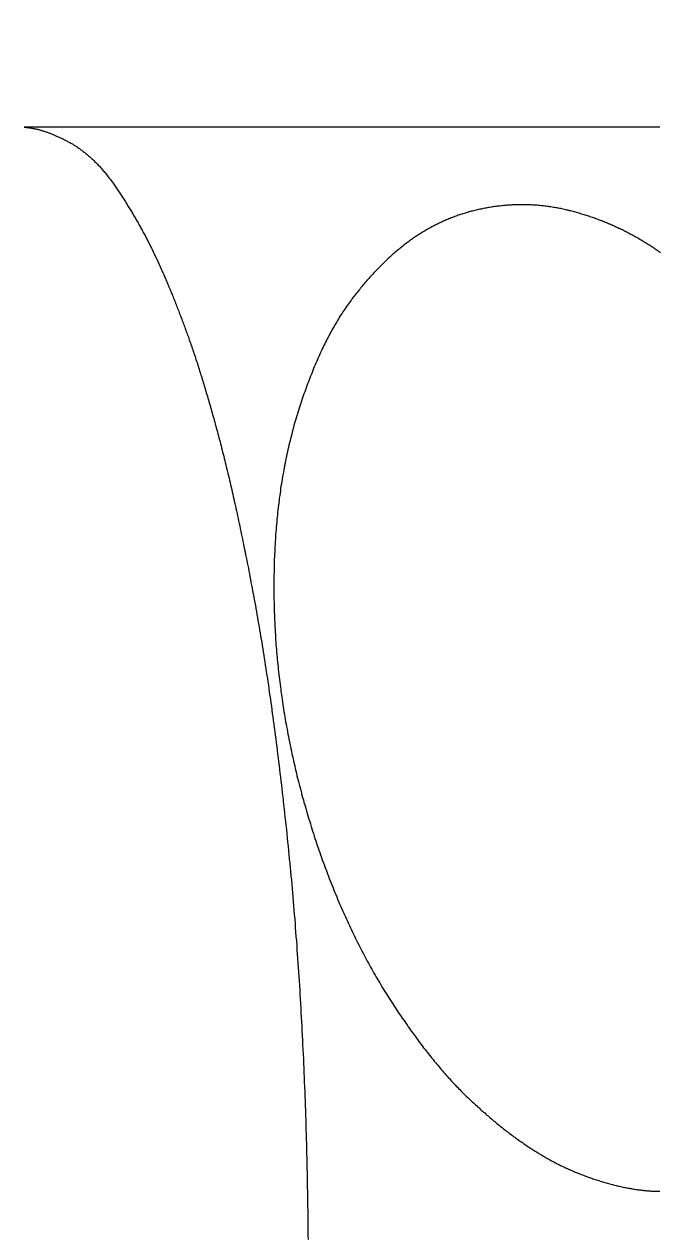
# Model space of a CAD drawing. Extents: x -120222 to -41942, y -19134 to 30932.
# Drawn here: x -78472.19 to -78464.95, y 10662.59 to 10676.39 of the extents above; entities that cross this region are included whole.
import ezdxf

# ---------------------------------------------------------------- set-up
doc = ezdxf.new("R2010")
doc.units = 0
doc.header["$LTSCALE"] = 150
doc.header["$MEASUREMENT"] = 0
doc.layers.get('0').update_dxf_attribs({"linetype": 'CONTINUOUS'})
doc.layers.add('____-568', color=7, linetype='CONTINUOUS')
doc.styles.get("Standard").update_dxf_attribs({"font": 'txt', "bigfont": 'BIGFONT.SHX'})

# ---------------------------------------------------------------- blocks, each defined once
blk = doc.blocks.new('____-179')
at = {"color": 1, "linetype": 'Continuous'}
blk.add_circle((-84873.558, 6111.519), 40, dxfattribs=at)
at = {"color": 0, "flags": 1}
for tag in ['FMK_ELEC60HZ_LPG_NOTICE', 'FMK_ELEC50HZ_GAS_NOTICE', 'FMK_FACILITY_SYMBOL']:
    blk.add_attdef(tag, (-84933.558, 6051.519), '', height=0.18, dxfattribs=at)
blk = doc.blocks.new('____-182')
at = {"color": 1, "linetype": 'Continuous'}
blk.add_line((-84900.053, 6126.519), (-84907.298, 6126.519), dxfattribs=at)
at = {"color": 1, "linetype": 'Continuous', "flags": 128}
for points in [[(-84907.298, 6126.519), (-84907.291, 6126.518), (-84907.284, 6126.518), (-84907.277, 6126.517), (-84907.27, 6126.517), (-84907.263, 6126.516), (-84907.256, 6126.515), (-84907.249, 6126.514), (-84907.242, 6126.513), (-84907.235, 6126.512), (-84907.228, 6126.511), (-84907.22, 6126.51), (-84907.213, 6126.509), (-84907.206, 6126.508), (-84907.199, 6126.506), (-84907.191, 6126.505), (-84907.184, 6126.504), (-84907.176, 6126.502), (-84907.169, 6126.5), (-84907.161, 6126.499), (-84907.154, 6126.497), (-84907.146, 6126.495), (-84907.139, 6126.493), (-84907.131, 6126.491), (-84907.123, 6126.489), (-84907.116, 6126.487), (-84907.108, 6126.485), (-84907.1, 6126.483), (-84907.092, 6126.48), (-84907.084, 6126.478), (-84907.077, 6126.475), (-84907.069, 6126.473), (-84907.061, 6126.47), (-84907.053, 6126.467), (-84907.045, 6126.465), (-84907.036, 6126.462), (-84907.028, 6126.459), (-84907.02, 6126.456), (-84907.012, 6126.453), (-84907.004, 6126.45), (-84906.995, 6126.447), (-84906.987, 6126.443), (-84906.979, 6126.44), (-84906.97, 6126.437), (-84906.962, 6126.433), (-84906.954, 6126.429), (-84906.945, 6126.426), (-84906.937, 6126.422), (-84906.928, 6126.418), (-84906.919, 6126.415), (-84906.911, 6126.411), (-84906.902, 6126.407), (-84906.893, 6126.403), (-84906.885, 6126.399), (-84906.876, 6126.394), (-84906.867, 6126.39), (-84906.858, 6126.386), (-84906.849, 6126.381), (-84906.84, 6126.377), (-84906.831, 6126.372), (-84906.822, 6126.368), (-84906.813, 6126.363), (-84906.804, 6126.358), (-84906.795, 6126.353), (-84906.786, 6126.349), (-84906.777, 6126.344), (-84906.768, 6126.338), (-84906.758, 6126.333), (-84906.749, 6126.328), (-84906.74, 6126.323), (-84906.731, 6126.317), (-84906.722, 6126.311), (-84906.713, 6126.306), (-84906.704, 6126.3), (-84906.695, 6126.294), (-84906.686, 6126.288), (-84906.677, 6126.282), (-84906.669, 6126.276), (-84906.66, 6126.269), (-84906.651, 6126.263), (-84906.642, 6126.257), (-84906.633, 6126.25), (-84906.624, 6126.243), (-84906.616, 6126.236), (-84906.607, 6126.229), (-84906.598, 6126.222), (-84906.59, 6126.215), (-84906.581, 6126.208), (-84906.572, 6126.201), (-84906.564, 6126.193), (-84906.555, 6126.186), (-84906.546, 6126.178), (-84906.538, 6126.17), (-84906.529, 6126.163), (-84906.521, 6126.155), (-84906.512, 6126.147), (-84906.504, 6126.139), (-84906.496, 6126.13), (-84906.487, 6126.122), (-84906.479, 6126.114), (-84906.47, 6126.105), (-84906.462, 6126.096), (-84906.454, 6126.088), (-84906.445, 6126.079), (-84906.437, 6126.07), (-84906.429, 6126.061), (-84906.421, 6126.052), (-84906.412, 6126.042), (-84906.404, 6126.033), (-84906.396, 6126.023), (-84906.388, 6126.014), (-84906.38, 6126.004), (-84906.372, 6125.995), (-84906.364, 6125.985), (-84906.356, 6125.975), (-84906.348, 6125.965), (-84906.34, 6125.954), (-84906.332, 6125.944), (-84906.324, 6125.934), (-84906.316, 6125.923), (-84906.308, 6125.913), (-84906.3, 6125.902), (-84906.292, 6125.891), (-84906.284, 6125.88), (-84906.276, 6125.869), (-84906.269, 6125.858), (-84906.261, 6125.847), (-84906.253, 6125.836), (-84906.245, 6125.824), (-84906.238, 6125.813), (-84906.23, 6125.802), (-84906.222, 6125.79), (-84906.215, 6125.779), (-84906.207, 6125.767), (-84906.2, 6125.756), (-84906.192, 6125.744), (-84906.185, 6125.732), (-84906.177, 6125.721), (-84906.17, 6125.709), (-84906.162, 6125.698), (-84906.155, 6125.686), (-84906.148, 6125.675), (-84906.14, 6125.663), (-84906.133, 6125.651), (-84906.126, 6125.64), (-84906.119, 6125.628), (-84906.111, 6125.616), (-84906.104, 6125.605), (-84906.097, 6125.593), (-84906.09, 6125.581), (-84906.083, 6125.57), (-84906.076, 6125.558), (-84906.069, 6125.546), (-84906.062, 6125.534), (-84906.055, 6125.523), (-84906.048, 6125.511), (-84906.041, 6125.499), (-84906.034, 6125.487), (-84906.027, 6125.475), (-84906.02, 6125.464), (-84906.014, 6125.452), (-84906.007, 6125.44), (-84906, 6125.428), (-84905.993, 6125.416), (-84905.987, 6125.404), (-84905.98, 6125.392), (-84905.973, 6125.38), (-84905.967, 6125.368), (-84905.96, 6125.356), (-84905.954, 6125.344), (-84905.947, 6125.332), (-84905.941, 6125.32), (-84905.934, 6125.308), (-84905.928, 6125.296), (-84905.921, 6125.284), (-84905.915, 6125.272), (-84905.909, 6125.26), (-84905.902, 6125.248), (-84905.896, 6125.236), (-84905.89, 6125.224), (-84905.884, 6125.212), (-84905.878, 6125.2), (-84905.871, 6125.188), (-84905.865, 6125.176), (-84905.859, 6125.163), (-84905.853, 6125.151), (-84905.847, 6125.139), (-84905.841, 6125.127), (-84905.835, 6125.115), (-84905.829, 6125.102), (-84905.823, 6125.09), (-84905.817, 6125.078), (-84905.811, 6125.066), (-84905.806, 6125.053), (-84905.8, 6125.041), (-84905.794, 6125.029), (-84905.788, 6125.016), (-84905.782, 6125.003), (-84905.776, 6124.991), (-84905.77, 6124.978), (-84905.765, 6124.966), (-84905.759, 6124.953), (-84905.753, 6124.94), (-84905.747, 6124.927), (-84905.741, 6124.914), (-84905.735, 6124.901), (-84905.73, 6124.888), (-84905.724, 6124.875), (-84905.718, 6124.862), (-84905.712, 6124.849), (-84905.706, 6124.835), (-84905.7, 6124.822), (-84905.695, 6124.808), (-84905.689, 6124.795), (-84905.683, 6124.781), (-84905.677, 6124.768), (-84905.671, 6124.754), (-84905.665, 6124.741), (-84905.66, 6124.727), (-84905.654, 6124.713), (-84905.648, 6124.699), (-84905.642, 6124.685), (-84905.636, 6124.671), (-84905.63, 6124.657), (-84905.625, 6124.643), (-84905.619, 6124.629), (-84905.613, 6124.615), (-84905.607, 6124.6), (-84905.601, 6124.586), (-84905.595, 6124.572), (-84905.59, 6124.557), (-84905.584, 6124.543), (-84905.578, 6124.528), (-84905.572, 6124.513), (-84905.566, 6124.499), (-84905.561, 6124.484), (-84905.555, 6124.469), (-84905.549, 6124.454), (-84905.543, 6124.439), (-84905.537, 6124.424), (-84905.532, 6124.409), (-84905.526, 6124.394), (-84905.52, 6124.379), (-84905.514, 6124.364), (-84905.508, 6124.349), (-84905.503, 6124.333), (-84905.497, 6124.318), (-84905.491, 6124.302), (-84905.485, 6124.287), (-84905.479, 6124.271), (-84905.474, 6124.256), (-84905.468, 6124.24), (-84905.462, 6124.224), (-84905.456, 6124.208), (-84905.45, 6124.193), (-84905.445, 6124.177), (-84905.439, 6124.161), (-84905.433, 6124.145), (-84905.427, 6124.129), (-84905.421, 6124.112), (-84905.416, 6124.096), (-84905.41, 6124.079), (-84905.404, 6124.063), (-84905.398, 6124.046), (-84905.392, 6124.029), (-84905.386, 6124.012), (-84905.381, 6123.995), (-84905.375, 6123.978), (-84905.369, 6123.961), (-84905.363, 6123.943), (-84905.357, 6123.926), (-84905.351, 6123.908), (-84905.346, 6123.891), (-84905.34, 6123.873), (-84905.334, 6123.855), (-84905.328, 6123.837), (-84905.322, 6123.819), (-84905.316, 6123.8), (-84905.31, 6123.782), (-84905.304, 6123.764), (-84905.299, 6123.745), (-84905.293, 6123.726), (-84905.287, 6123.707), (-84905.281, 6123.689), (-84905.275, 6123.669), (-84905.269, 6123.65), (-84905.263, 6123.631), (-84905.257, 6123.612), (-84905.251, 6123.592), (-84905.245, 6123.573), (-84905.24, 6123.553), (-84905.234, 6123.533), (-84905.228, 6123.513), (-84905.222, 6123.493), (-84905.216, 6123.473), (-84905.21, 6123.453), (-84905.204, 6123.433), (-84905.198, 6123.412), (-84905.192, 6123.392), (-84905.186, 6123.371), (-84905.18, 6123.35), (-84905.174, 6123.329), (-84905.168, 6123.308), (-84905.162, 6123.287), (-84905.156, 6123.266), (-84905.15, 6123.244), (-84905.144, 6123.223), (-84905.138, 6123.201), (-84905.132, 6123.18), (-84905.126, 6123.158), (-84905.12, 6123.136), (-84905.114, 6123.114), (-84905.108, 6123.092), (-84905.102, 6123.07), (-84905.096, 6123.047), (-84905.09, 6123.025), (-84905.084, 6123.002), (-84905.078, 6122.98), (-84905.072, 6122.957), (-84905.066, 6122.934), (-84905.06, 6122.911), (-84905.054, 6122.888), (-84905.048, 6122.865), (-84905.042, 6122.841), (-84905.036, 6122.818), (-84905.03, 6122.794), (-84905.024, 6122.77), (-84905.018, 6122.746), (-84905.012, 6122.722), (-84905.006, 6122.697), (-84905, 6122.673), (-84904.994, 6122.648), (-84904.988, 6122.623), (-84904.982, 6122.598), (-84904.975, 6122.573), (-84904.969, 6122.547), (-84904.963, 6122.522), (-84904.957, 6122.496), (-84904.951, 6122.47), (-84904.945, 6122.444), (-84904.939, 6122.418), (-84904.933, 6122.391), (-84904.927, 6122.365), (-84904.921, 6122.338), (-84904.915, 6122.311), (-84904.909, 6122.284), (-84904.903, 6122.257), (-84904.896, 6122.23), (-84904.89, 6122.202), (-84904.884, 6122.174), (-84904.878, 6122.147), (-84904.872, 6122.119), (-84904.866, 6122.09), (-84904.86, 6122.062), (-84904.854, 6122.034), (-84904.848, 6122.005), (-84904.841, 6121.976), (-84904.835, 6121.947), (-84904.829, 6121.918), (-84904.823, 6121.889), (-84904.817, 6121.859), (-84904.811, 6121.83), (-84904.805, 6121.8), (-84904.799, 6121.77), (-84904.793, 6121.74), (-84904.786, 6121.709), (-84904.78, 6121.679), (-84904.774, 6121.648), (-84904.768, 6121.618), (-84904.762, 6121.587), (-84904.756, 6121.556), (-84904.75, 6121.524), (-84904.743, 6121.493), (-84904.737, 6121.461), (-84904.731, 6121.43), (-84904.725, 6121.398), (-84904.719, 6121.366), (-84904.713, 6121.333), (-84904.707, 6121.301), (-84904.7, 6121.268), (-84904.694, 6121.236), (-84904.688, 6121.203), (-84904.682, 6121.17), (-84904.676, 6121.136), (-84904.67, 6121.103), (-84904.663, 6121.07), (-84904.657, 6121.036), (-84904.651, 6121.002), (-84904.645, 6120.968), (-84904.639, 6120.933), (-84904.633, 6120.898), (-84904.627, 6120.864), (-84904.621, 6120.828), (-84904.615, 6120.793), (-84904.609, 6120.758), (-84904.603, 6120.722), (-84904.597, 6120.686), (-84904.591, 6120.65), (-84904.585, 6120.613), (-84904.579, 6120.577), (-84904.573, 6120.54), (-84904.567, 6120.503), (-84904.561, 6120.466), (-84904.555, 6120.428), (-84904.55, 6120.39), (-84904.544, 6120.353), (-84904.538, 6120.314), (-84904.532, 6120.276), (-84904.526, 6120.238), (-84904.521, 6120.199), (-84904.515, 6120.16), (-84904.509, 6120.12), (-84904.504, 6120.081), (-84904.498, 6120.041), (-84904.492, 6120.002), (-84904.487, 6119.961), (-84904.481, 6119.921), (-84904.475, 6119.881), (-84904.47, 6119.84), (-84904.464, 6119.799), (-84904.459, 6119.758), (-84904.453, 6119.716), (-84904.448, 6119.675), (-84904.442, 6119.633), (-84904.437, 6119.591), (-84904.431, 6119.549), (-84904.426, 6119.506), (-84904.42, 6119.463), (-84904.415, 6119.421), (-84904.409, 6119.377), (-84904.404, 6119.334), (-84904.399, 6119.29), (-84904.393, 6119.247), (-84904.388, 6119.203), (-84904.383, 6119.158), (-84904.377, 6119.114), (-84904.372, 6119.069), (-84904.367, 6119.025), (-84904.362, 6118.979), (-84904.356, 6118.934), (-84904.351, 6118.889), (-84904.346, 6118.843), (-84904.341, 6118.797), (-84904.336, 6118.751), (-84904.331, 6118.704), (-84904.326, 6118.658), (-84904.32, 6118.611), (-84904.315, 6118.564), (-84904.31, 6118.517), (-84904.305, 6118.469), (-84904.3, 6118.422), (-84904.295, 6118.374), (-84904.29, 6118.326), (-84904.286, 6118.278), (-84904.281, 6118.23), (-84904.276, 6118.182), (-84904.271, 6118.134), (-84904.267, 6118.086), (-84904.262, 6118.037), (-84904.258, 6117.989), (-84904.253, 6117.94), (-84904.249, 6117.892), (-84904.245, 6117.843), (-84904.24, 6117.794), (-84904.236, 6117.745), (-84904.232, 6117.695), (-84904.228, 6117.646), (-84904.223, 6117.597), (-84904.219, 6117.547), (-84904.215, 6117.498), (-84904.211, 6117.448), (-84904.208, 6117.398), (-84904.204, 6117.348), (-84904.2, 6117.298), (-84904.196, 6117.248), (-84904.192, 6117.198), (-84904.189, 6117.147), (-84904.185, 6117.097), (-84904.182, 6117.046), (-84904.178, 6116.995), (-84904.175, 6116.944), (-84904.171, 6116.894), (-84904.168, 6116.843), (-84904.165, 6116.791), (-84904.161, 6116.74), (-84904.158, 6116.689), (-84904.155, 6116.637), (-84904.152, 6116.586), (-84904.149, 6116.534), (-84904.146, 6116.482), (-84904.143, 6116.43), (-84904.14, 6116.378), (-84904.137, 6116.326), (-84904.134, 6116.274), (-84904.132, 6116.221), (-84904.129, 6116.169), (-84904.126, 6116.116), (-84904.124, 6116.064), (-84904.121, 6116.011), (-84904.119, 6115.958), (-84904.116, 6115.905), (-84904.114, 6115.852), (-84904.112, 6115.798), (-84904.109, 6115.745), (-84904.107, 6115.692), (-84904.105, 6115.638), (-84904.103, 6115.584), (-84904.101, 6115.53), (-84904.099, 6115.477), (-84904.097, 6115.423), (-84904.095, 6115.368), (-84904.093, 6115.314), (-84904.091, 6115.26), (-84904.089, 6115.205), (-84904.088, 6115.151), (-84904.086, 6115.097), (-84904.084, 6115.042), (-84904.083, 6114.988), (-84904.081, 6114.933), (-84904.08, 6114.879), (-84904.079, 6114.825), (-84904.077, 6114.77), (-84904.076, 6114.716), (-84904.075, 6114.661), (-84904.074, 6114.607), (-84904.073, 6114.553), (-84904.072, 6114.498), (-84904.071, 6114.444), (-84904.07, 6114.389), (-84904.069, 6114.335), (-84904.068, 6114.281), (-84904.067, 6114.226), (-84904.066, 6114.172), (-84904.066, 6114.117), (-84904.065, 6114.063), (-84904.065, 6114.008), (-84904.064, 6113.954), (-84904.064, 6113.9), (-84904.063, 6113.845)], [(-84900.044, 6125.089), (-84900.057, 6125.097), (-84900.069, 6125.106), (-84900.082, 6125.114), (-84900.094, 6125.123), (-84900.106, 6125.131), (-84900.119, 6125.139), (-84900.131, 6125.147), (-84900.143, 6125.155), (-84900.156, 6125.163), (-84900.168, 6125.171), (-84900.18, 6125.179), (-84900.193, 6125.187), (-84900.205, 6125.195), (-84900.217, 6125.202), (-84900.23, 6125.21), (-84900.242, 6125.217), (-84900.254, 6125.225), (-84900.266, 6125.232), (-84900.279, 6125.239), (-84900.291, 6125.247), (-84900.304, 6125.254), (-84900.316, 6125.261), (-84900.328, 6125.268), (-84900.341, 6125.275), (-84900.353, 6125.282), (-84900.366, 6125.289), (-84900.379, 6125.295), (-84900.391, 6125.302), (-84900.404, 6125.309), (-84900.416, 6125.315), (-84900.429, 6125.322), (-84900.442, 6125.328), (-84900.455, 6125.335), (-84900.467, 6125.341), (-84900.48, 6125.348), (-84900.493, 6125.354), (-84900.506, 6125.36), (-84900.519, 6125.366), (-84900.532, 6125.372), (-84900.544, 6125.378), (-84900.557, 6125.384), (-84900.57, 6125.39), (-84900.583, 6125.396), (-84900.596, 6125.402), (-84900.61, 6125.407), (-84900.623, 6125.413), (-84900.636, 6125.419), (-84900.649, 6125.424), (-84900.662, 6125.429), (-84900.675, 6125.435), (-84900.688, 6125.44), (-84900.702, 6125.445), (-84900.715, 6125.451), (-84900.728, 6125.456), (-84900.742, 6125.461), (-84900.755, 6125.466), (-84900.768, 6125.471), (-84900.782, 6125.476), (-84900.795, 6125.481), (-84900.809, 6125.485), (-84900.822, 6125.49), (-84900.836, 6125.495), (-84900.849, 6125.499), (-84900.863, 6125.504), (-84900.876, 6125.508), (-84900.89, 6125.513), (-84900.904, 6125.517), (-84900.917, 6125.522), (-84900.931, 6125.526), (-84900.945, 6125.53), (-84900.959, 6125.534), (-84900.972, 6125.538), (-84900.986, 6125.542), (-84901, 6125.546), (-84901.014, 6125.55), (-84901.028, 6125.554), (-84901.042, 6125.557), (-84901.056, 6125.561), (-84901.07, 6125.565), (-84901.084, 6125.568), (-84901.098, 6125.572), (-84901.112, 6125.575), (-84901.126, 6125.578), (-84901.14, 6125.582), (-84901.154, 6125.585), (-84901.168, 6125.588), (-84901.182, 6125.591), (-84901.196, 6125.593), (-84901.21, 6125.596), (-84901.224, 6125.599), (-84901.238, 6125.601), (-84901.252, 6125.604), (-84901.266, 6125.606), (-84901.28, 6125.608), (-84901.294, 6125.611), (-84901.309, 6125.613), (-84901.323, 6125.615), (-84901.337, 6125.617), (-84901.351, 6125.618), (-84901.365, 6125.62), (-84901.379, 6125.622), (-84901.393, 6125.623), (-84901.407, 6125.625), (-84901.421, 6125.626), (-84901.436, 6125.627), (-84901.45, 6125.629), (-84901.464, 6125.63), (-84901.478, 6125.631), (-84901.492, 6125.632), (-84901.506, 6125.632), (-84901.521, 6125.633), (-84901.535, 6125.634), (-84901.549, 6125.634), (-84901.563, 6125.635), (-84901.577, 6125.635), (-84901.591, 6125.635), (-84901.606, 6125.636), (-84901.62, 6125.636), (-84901.634, 6125.636), (-84901.648, 6125.636), (-84901.663, 6125.635), (-84901.677, 6125.635), (-84901.691, 6125.635), (-84901.705, 6125.634), (-84901.719, 6125.634), (-84901.734, 6125.633), (-84901.748, 6125.632), (-84901.762, 6125.631), (-84901.776, 6125.631), (-84901.791, 6125.629), (-84901.805, 6125.628), (-84901.819, 6125.627), (-84901.834, 6125.626), (-84901.848, 6125.625), (-84901.862, 6125.623), (-84901.876, 6125.621), (-84901.891, 6125.62), (-84901.905, 6125.618), (-84901.919, 6125.616), (-84901.934, 6125.614), (-84901.948, 6125.612), (-84901.962, 6125.61), (-84901.977, 6125.608), (-84901.991, 6125.606), (-84902.005, 6125.603), (-84902.02, 6125.601), (-84902.034, 6125.598), (-84902.048, 6125.596), (-84902.062, 6125.593), (-84902.076, 6125.59), (-84902.09, 6125.587), (-84902.104, 6125.584), (-84902.118, 6125.581), (-84902.132, 6125.578), (-84902.146, 6125.575), (-84902.16, 6125.571), (-84902.174, 6125.568), (-84902.188, 6125.564), (-84902.202, 6125.561), (-84902.215, 6125.557), (-84902.229, 6125.553), (-84902.243, 6125.549), (-84902.257, 6125.545), (-84902.27, 6125.541), (-84902.284, 6125.537), (-84902.297, 6125.533), (-84902.311, 6125.528), (-84902.324, 6125.524), (-84902.338, 6125.519), (-84902.351, 6125.515), (-84902.364, 6125.51), (-84902.378, 6125.505), (-84902.391, 6125.5), (-84902.404, 6125.495), (-84902.418, 6125.49), (-84902.431, 6125.485), (-84902.444, 6125.48), (-84902.457, 6125.475), (-84902.47, 6125.469), (-84902.483, 6125.464), (-84902.496, 6125.458), (-84902.509, 6125.452), (-84902.522, 6125.447), (-84902.535, 6125.441), (-84902.548, 6125.435), (-84902.561, 6125.429), (-84902.574, 6125.423), (-84902.586, 6125.416), (-84902.599, 6125.41), (-84902.612, 6125.404), (-84902.625, 6125.397), (-84902.637, 6125.39), (-84902.65, 6125.384), (-84902.662, 6125.377), (-84902.675, 6125.37), (-84902.687, 6125.363), (-84902.7, 6125.356), (-84902.712, 6125.349), (-84902.725, 6125.342), (-84902.737, 6125.335), (-84902.749, 6125.327), (-84902.762, 6125.32), (-84902.774, 6125.312), (-84902.786, 6125.304), (-84902.798, 6125.297), (-84902.81, 6125.289), (-84902.822, 6125.281), (-84902.835, 6125.273), (-84902.847, 6125.265), (-84902.859, 6125.257), (-84902.871, 6125.248), (-84902.883, 6125.24), (-84902.895, 6125.231), (-84902.907, 6125.223), (-84902.919, 6125.214), (-84902.93, 6125.205), (-84902.942, 6125.196), (-84902.954, 6125.187), (-84902.966, 6125.178), (-84902.978, 6125.169), (-84902.99, 6125.16), (-84903.002, 6125.15), (-84903.013, 6125.141), (-84903.025, 6125.131), (-84903.037, 6125.121), (-84903.049, 6125.111), (-84903.06, 6125.102), (-84903.072, 6125.092), (-84903.084, 6125.081), (-84903.096, 6125.071), (-84903.107, 6125.061), (-84903.119, 6125.05), (-84903.13, 6125.04), (-84903.142, 6125.029), (-84903.154, 6125.019), (-84903.165, 6125.008), (-84903.177, 6124.997), (-84903.188, 6124.986), (-84903.2, 6124.975), (-84903.211, 6124.964), (-84903.223, 6124.952), (-84903.234, 6124.941), (-84903.246, 6124.929), (-84903.257, 6124.918), (-84903.268, 6124.906), (-84903.28, 6124.894), (-84903.291, 6124.882), (-84903.302, 6124.87), (-84903.314, 6124.858), (-84903.325, 6124.846), (-84903.336, 6124.834), (-84903.348, 6124.821), (-84903.359, 6124.809), (-84903.37, 6124.796), (-84903.381, 6124.784), (-84903.392, 6124.771), (-84903.404, 6124.758), (-84903.415, 6124.745), (-84903.426, 6124.732), (-84903.437, 6124.719), (-84903.448, 6124.705), (-84903.459, 6124.692), (-84903.47, 6124.679), (-84903.481, 6124.665), (-84903.492, 6124.651), (-84903.503, 6124.637), (-84903.514, 6124.624), (-84903.525, 6124.61), (-84903.536, 6124.595), (-84903.547, 6124.581), (-84903.558, 6124.567), (-84903.569, 6124.553), (-84903.58, 6124.538), (-84903.591, 6124.523), (-84903.601, 6124.508), (-84903.612, 6124.493), (-84903.623, 6124.478), (-84903.633, 6124.463), (-84903.644, 6124.447), (-84903.654, 6124.432), (-84903.665, 6124.416), (-84903.675, 6124.4), (-84903.685, 6124.384), (-84903.696, 6124.368), (-84903.706, 6124.352), (-84903.716, 6124.335), (-84903.726, 6124.318), (-84903.736, 6124.301), (-84903.746, 6124.284), (-84903.756, 6124.267), (-84903.766, 6124.25), (-84903.776, 6124.233), (-84903.786, 6124.215), (-84903.796, 6124.197), (-84903.806, 6124.179), (-84903.815, 6124.161), (-84903.825, 6124.143), (-84903.835, 6124.125), (-84903.844, 6124.106), (-84903.854, 6124.088), (-84903.863, 6124.069), (-84903.873, 6124.05), (-84903.882, 6124.031), (-84903.891, 6124.012), (-84903.901, 6123.992), (-84903.91, 6123.973), (-84903.919, 6123.953), (-84903.928, 6123.933), (-84903.937, 6123.913), (-84903.946, 6123.893), (-84903.955, 6123.873), (-84903.964, 6123.852), (-84903.973, 6123.832), (-84903.982, 6123.811), (-84903.991, 6123.79), (-84904, 6123.769), (-84904.008, 6123.748), (-84904.017, 6123.726), (-84904.025, 6123.705), (-84904.034, 6123.683), (-84904.043, 6123.661), (-84904.051, 6123.639), (-84904.059, 6123.617), (-84904.068, 6123.595), (-84904.076, 6123.572), (-84904.084, 6123.55), (-84904.093, 6123.527), (-84904.101, 6123.504), (-84904.109, 6123.481), (-84904.117, 6123.458), (-84904.125, 6123.435), (-84904.133, 6123.411), (-84904.141, 6123.388), (-84904.149, 6123.364), (-84904.157, 6123.34), (-84904.164, 6123.316), (-84904.172, 6123.292), (-84904.179, 6123.267), (-84904.187, 6123.243), (-84904.194, 6123.219), (-84904.202, 6123.194), (-84904.209, 6123.17), (-84904.216, 6123.145), (-84904.223, 6123.121), (-84904.229, 6123.096), (-84904.236, 6123.071), (-84904.243, 6123.046), (-84904.249, 6123.021), (-84904.256, 6122.996), (-84904.262, 6122.971), (-84904.268, 6122.946), (-84904.274, 6122.921), (-84904.28, 6122.896), (-84904.286, 6122.87), (-84904.292, 6122.845), (-84904.298, 6122.819), (-84904.303, 6122.794), (-84904.309, 6122.768), (-84904.314, 6122.742), (-84904.319, 6122.717), (-84904.325, 6122.691), (-84904.33, 6122.665), (-84904.335, 6122.639), (-84904.339, 6122.613), (-84904.344, 6122.587), (-84904.349, 6122.56), (-84904.353, 6122.534), (-84904.358, 6122.508), (-84904.362, 6122.481), (-84904.366, 6122.455), (-84904.371, 6122.428), (-84904.375, 6122.401), (-84904.378, 6122.375), (-84904.382, 6122.348), (-84904.386, 6122.321), (-84904.39, 6122.294), (-84904.393, 6122.267), (-84904.397, 6122.24), (-84904.4, 6122.212), (-84904.403, 6122.185), (-84904.406, 6122.158), (-84904.409, 6122.13), (-84904.412, 6122.103), (-84904.415, 6122.075), (-84904.418, 6122.048), (-84904.42, 6122.02), (-84904.423, 6121.992), (-84904.425, 6121.964), (-84904.427, 6121.937), (-84904.429, 6121.909), (-84904.432, 6121.88), (-84904.433, 6121.852), (-84904.435, 6121.824), (-84904.437, 6121.796), (-84904.439, 6121.767), (-84904.44, 6121.739), (-84904.442, 6121.711), (-84904.443, 6121.682), (-84904.444, 6121.653), (-84904.445, 6121.625), (-84904.447, 6121.596), (-84904.447, 6121.567), (-84904.448, 6121.539), (-84904.449, 6121.51), (-84904.45, 6121.481), (-84904.45, 6121.453), (-84904.451, 6121.424), (-84904.451, 6121.395), (-84904.452, 6121.367), (-84904.452, 6121.338), (-84904.452, 6121.309), (-84904.452, 6121.281), (-84904.452, 6121.252), (-84904.452, 6121.224), (-84904.452, 6121.195), (-84904.451, 6121.166), (-84904.451, 6121.138), (-84904.45, 6121.109), (-84904.45, 6121.081), (-84904.449, 6121.052), (-84904.448, 6121.024), (-84904.447, 6120.995), (-84904.446, 6120.967), (-84904.445, 6120.938), (-84904.444, 6120.91), (-84904.443, 6120.881), (-84904.442, 6120.852), (-84904.44, 6120.824), (-84904.439, 6120.795), (-84904.437, 6120.767), (-84904.435, 6120.738), (-84904.433, 6120.71), (-84904.432, 6120.681), (-84904.43, 6120.653), (-84904.428, 6120.625), (-84904.425, 6120.596), (-84904.423, 6120.568), (-84904.421, 6120.539), (-84904.418, 6120.511), (-84904.416, 6120.482), (-84904.413, 6120.454), (-84904.41, 6120.425), (-84904.408, 6120.397), (-84904.405, 6120.369), (-84904.402, 6120.34), (-84904.399, 6120.312), (-84904.395, 6120.283), (-84904.392, 6120.255), (-84904.389, 6120.227), (-84904.385, 6120.198), (-84904.382, 6120.17), (-84904.378, 6120.142), (-84904.374, 6120.113), (-84904.371, 6120.085), (-84904.367, 6120.057), (-84904.363, 6120.028), (-84904.359, 6120), (-84904.354, 6119.972), (-84904.35, 6119.943), (-84904.346, 6119.915), (-84904.341, 6119.887), (-84904.337, 6119.858), (-84904.332, 6119.83), (-84904.327, 6119.802), (-84904.323, 6119.774), (-84904.318, 6119.745), (-84904.313, 6119.717), (-84904.308, 6119.689), (-84904.302, 6119.661), (-84904.297, 6119.633), (-84904.292, 6119.604), (-84904.286, 6119.576), (-84904.281, 6119.548), (-84904.275, 6119.52), (-84904.27, 6119.492), (-84904.264, 6119.464), (-84904.258, 6119.436), (-84904.252, 6119.408), (-84904.246, 6119.38), (-84904.24, 6119.352), (-84904.234, 6119.325), (-84904.228, 6119.297), (-84904.221, 6119.269), (-84904.215, 6119.241), (-84904.209, 6119.213), (-84904.202, 6119.185), (-84904.195, 6119.158), (-84904.189, 6119.13), (-84904.182, 6119.102), (-84904.175, 6119.074), (-84904.168, 6119.047), (-84904.161, 6119.019), (-84904.154, 6118.991), (-84904.146, 6118.964), (-84904.139, 6118.936), (-84904.132, 6118.909), (-84904.124, 6118.881), (-84904.116, 6118.854), (-84904.109, 6118.826), (-84904.101, 6118.799), (-84904.093, 6118.771), (-84904.085, 6118.744), (-84904.077, 6118.716), (-84904.069, 6118.689), (-84904.061, 6118.662), (-84904.053, 6118.634), (-84904.044, 6118.607), (-84904.036, 6118.58), (-84904.028, 6118.552), (-84904.019, 6118.525), (-84904.01, 6118.498), (-84904.002, 6118.471), (-84903.993, 6118.443), (-84903.984, 6118.416), (-84903.975, 6118.389), (-84903.966, 6118.362), (-84903.957, 6118.335), (-84903.947, 6118.308), (-84903.938, 6118.281), (-84903.929, 6118.254), (-84903.919, 6118.227), (-84903.909, 6118.2), (-84903.9, 6118.173), (-84903.89, 6118.146), (-84903.88, 6118.119), (-84903.87, 6118.092), (-84903.86, 6118.065), (-84903.85, 6118.038), (-84903.84, 6118.012), (-84903.83, 6117.985), (-84903.82, 6117.958), (-84903.809, 6117.932), (-84903.799, 6117.906), (-84903.788, 6117.879), (-84903.778, 6117.853), (-84903.767, 6117.827), (-84903.757, 6117.801), (-84903.746, 6117.775), (-84903.735, 6117.749), (-84903.725, 6117.724), (-84903.714, 6117.698), (-84903.703, 6117.672), (-84903.692, 6117.647), (-84903.681, 6117.622), (-84903.67, 6117.596), (-84903.659, 6117.571), (-84903.648, 6117.546), (-84903.636, 6117.521), (-84903.625, 6117.496), (-84903.614, 6117.471), (-84903.602, 6117.447), (-84903.591, 6117.422), (-84903.579, 6117.397), (-84903.568, 6117.373), (-84903.556, 6117.349), (-84903.544, 6117.324), (-84903.533, 6117.3), (-84903.521, 6117.276), (-84903.509, 6117.252), (-84903.497, 6117.228), (-84903.485, 6117.204), (-84903.473, 6117.181), (-84903.461, 6117.157), (-84903.449, 6117.133), (-84903.436, 6117.11), (-84903.424, 6117.087), (-84903.412, 6117.063), (-84903.399, 6117.04), (-84903.387, 6117.017), (-84903.374, 6116.994), (-84903.362, 6116.971), (-84903.349, 6116.948), (-84903.337, 6116.926), (-84903.324, 6116.903), (-84903.311, 6116.881), (-84903.298, 6116.858), (-84903.285, 6116.836), (-84903.272, 6116.813), (-84903.259, 6116.791), (-84903.246, 6116.769), (-84903.233, 6116.747), (-84903.22, 6116.725), (-84903.207, 6116.703), (-84903.193, 6116.682), (-84903.18, 6116.66), (-84903.166, 6116.639), (-84903.153, 6116.617), (-84903.139, 6116.596), (-84903.126, 6116.575), (-84903.112, 6116.553), (-84903.098, 6116.532), (-84903.085, 6116.511), (-84903.071, 6116.49), (-84903.057, 6116.47), (-84903.043, 6116.449), (-84903.03, 6116.429), (-84903.016, 6116.408), (-84903.002, 6116.388), (-84902.989, 6116.368), (-84902.975, 6116.348), (-84902.961, 6116.329), (-84902.948, 6116.309), (-84902.934, 6116.29), (-84902.92, 6116.27), (-84902.907, 6116.251), (-84902.893, 6116.232), (-84902.88, 6116.213), (-84902.866, 6116.194), (-84902.853, 6116.176), (-84902.839, 6116.157), (-84902.826, 6116.139), (-84902.812, 6116.12), (-84902.799, 6116.102), (-84902.785, 6116.084), (-84902.772, 6116.066), (-84902.758, 6116.049), (-84902.745, 6116.031), (-84902.731, 6116.014), (-84902.718, 6115.996), (-84902.704, 6115.979), (-84902.691, 6115.962), (-84902.678, 6115.945), (-84902.664, 6115.928), (-84902.651, 6115.912), (-84902.638, 6115.895), (-84902.624, 6115.879), (-84902.611, 6115.863), (-84902.598, 6115.847), (-84902.584, 6115.831), (-84902.571, 6115.815), (-84902.558, 6115.799), (-84902.544, 6115.784), (-84902.531, 6115.768), (-84902.518, 6115.753), (-84902.505, 6115.738), (-84902.491, 6115.723), (-84902.478, 6115.708), (-84902.465, 6115.693), (-84902.452, 6115.679), (-84902.439, 6115.664), (-84902.426, 6115.65), (-84902.412, 6115.636), (-84902.399, 6115.622), (-84902.386, 6115.608), (-84902.373, 6115.594), (-84902.36, 6115.58), (-84902.347, 6115.567), (-84902.334, 6115.553), (-84902.321, 6115.54), (-84902.308, 6115.527), (-84902.295, 6115.514), (-84902.282, 6115.501), (-84902.269, 6115.488), (-84902.256, 6115.476), (-84902.243, 6115.463), (-84902.23, 6115.451), (-84902.217, 6115.439), (-84902.204, 6115.427), (-84902.191, 6115.415), (-84902.178, 6115.403), (-84902.165, 6115.391), (-84902.152, 6115.379), (-84902.139, 6115.367), (-84902.126, 6115.355), (-84902.113, 6115.344), (-84902.101, 6115.332), (-84902.088, 6115.321), (-84902.075, 6115.309), (-84902.062, 6115.298), (-84902.049, 6115.287), (-84902.036, 6115.275), (-84902.024, 6115.264), (-84902.011, 6115.253), (-84901.998, 6115.242), (-84901.985, 6115.231), (-84901.973, 6115.221), (-84901.96, 6115.21), (-84901.947, 6115.199), (-84901.934, 6115.189), (-84901.922, 6115.178), (-84901.909, 6115.168), (-84901.896, 6115.157), (-84901.884, 6115.147), (-84901.871, 6115.137), (-84901.858, 6115.127), (-84901.846, 6115.117), (-84901.833, 6115.107), (-84901.82, 6115.097), (-84901.808, 6115.087), (-84901.795, 6115.077), (-84901.783, 6115.068), (-84901.77, 6115.058), (-84901.758, 6115.049), (-84901.745, 6115.039), (-84901.732, 6115.03), (-84901.72, 6115.02), (-84901.707, 6115.011), (-84901.695, 6115.002), (-84901.682, 6114.993), (-84901.67, 6114.984), (-84901.657, 6114.975), (-84901.645, 6114.966), (-84901.633, 6114.958), (-84901.62, 6114.949), (-84901.608, 6114.94), (-84901.595, 6114.932), (-84901.583, 6114.923), (-84901.571, 6114.915), (-84901.558, 6114.907), (-84901.546, 6114.899), (-84901.533, 6114.89), (-84901.521, 6114.882), (-84901.509, 6114.874), (-84901.496, 6114.866), (-84901.484, 6114.859), (-84901.472, 6114.851), (-84901.46, 6114.843), (-84901.447, 6114.836), (-84901.435, 6114.828), (-84901.423, 6114.821), (-84901.41, 6114.813), (-84901.398, 6114.806), (-84901.386, 6114.799), (-84901.373, 6114.791), (-84901.361, 6114.784), (-84901.349, 6114.777), (-84901.336, 6114.77), (-84901.324, 6114.763), (-84901.311, 6114.756), (-84901.299, 6114.749), (-84901.286, 6114.742), (-84901.273, 6114.736), (-84901.261, 6114.729), (-84901.248, 6114.722), (-84901.235, 6114.716), (-84901.223, 6114.709), (-84901.21, 6114.703), (-84901.197, 6114.697), (-84901.184, 6114.69), (-84901.172, 6114.684), (-84901.159, 6114.678), (-84901.146, 6114.672), (-84901.133, 6114.666), (-84901.12, 6114.66), (-84901.107, 6114.654), (-84901.094, 6114.648), (-84901.081, 6114.642), (-84901.068, 6114.636), (-84901.055, 6114.63), (-84901.042, 6114.625), (-84901.029, 6114.619), (-84901.016, 6114.614), (-84901.002, 6114.608), (-84900.989, 6114.603), (-84900.976, 6114.597), (-84900.963, 6114.592), (-84900.949, 6114.587), (-84900.936, 6114.582), (-84900.923, 6114.577), (-84900.909, 6114.572), (-84900.896, 6114.567), (-84900.883, 6114.562), (-84900.869, 6114.557), (-84900.856, 6114.552), (-84900.842, 6114.547), (-84900.829, 6114.543), (-84900.815, 6114.538), (-84900.801, 6114.533), (-84900.788, 6114.529), (-84900.774, 6114.524), (-84900.76, 6114.52), (-84900.747, 6114.516), (-84900.733, 6114.512), (-84900.719, 6114.507), (-84900.705, 6114.503), (-84900.692, 6114.499), (-84900.678, 6114.495), (-84900.664, 6114.491), (-84900.65, 6114.487), (-84900.636, 6114.483), (-84900.622, 6114.48), (-84900.608, 6114.476), (-84900.594, 6114.472), (-84900.58, 6114.469), (-84900.566, 6114.465), (-84900.552, 6114.462), (-84900.538, 6114.458), (-84900.525, 6114.455), (-84900.511, 6114.452), (-84900.497, 6114.449), (-84900.484, 6114.446), (-84900.47, 6114.443), (-84900.457, 6114.44), (-84900.443, 6114.437), (-84900.43, 6114.435), (-84900.416, 6114.432), (-84900.403, 6114.43), (-84900.39, 6114.427), (-84900.377, 6114.425), (-84900.363, 6114.423), (-84900.35, 6114.421), (-84900.337, 6114.419), (-84900.324, 6114.417), (-84900.311, 6114.415), (-84900.298, 6114.413), (-84900.286, 6114.411), (-84900.273, 6114.41), (-84900.26, 6114.408), (-84900.247, 6114.407), (-84900.235, 6114.405), (-84900.222, 6114.404), (-84900.21, 6114.403), (-84900.197, 6114.402), (-84900.185, 6114.401), (-84900.172, 6114.4), (-84900.16, 6114.399), (-84900.148, 6114.398), (-84900.136, 6114.397), (-84900.123, 6114.397), (-84900.111, 6114.396), (-84900.099, 6114.396), (-84900.087, 6114.395), (-84900.075, 6114.395), (-84900.063, 6114.395), (-84900.052, 6114.395)]]:
    blk.add_lwpolyline(points, dxfattribs=at)
blk = doc.blocks.new('____-186')
at = {"color": 1}
for name in ['____-179', '____-182']:
    blk.add_blockref(name, (0, 0), dxfattribs=at)

msp = doc.modelspace()

# ---------------------------------------------------------------- block references
at = {"layer": '____-568', "color": 0}
msp.add_blockref('____-186', (6435.10495, 4548.69799), dxfattribs=at)

doc.saveas('drawing.dxf')
